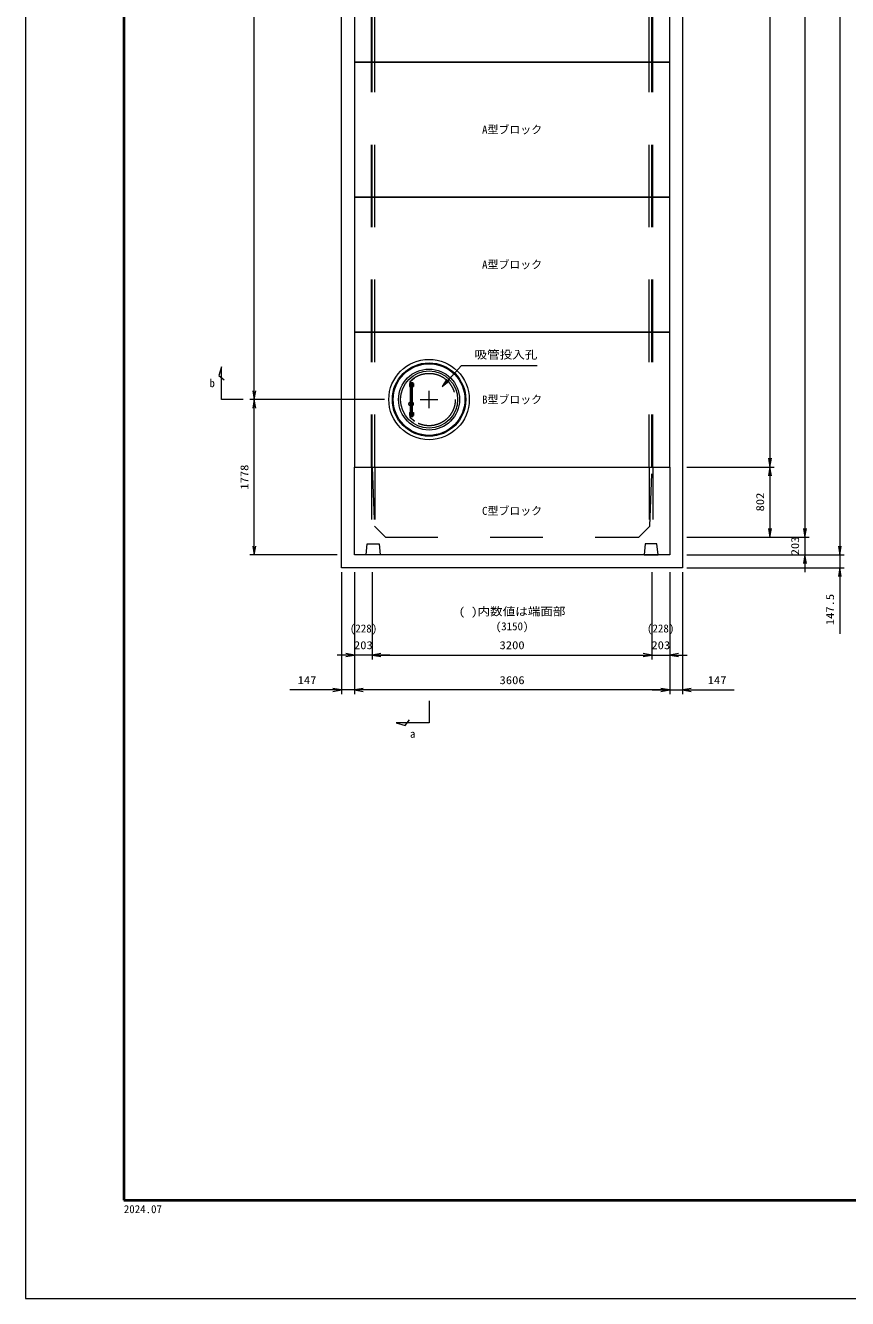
# Model space of a CAD drawing. Units: millimetres at full size. Extents: x 47000 to 89000, y 0 to 29700.
# Drawn here: x 47000 to 56404, y 0 to 14575 of the extents above; entities that cross this region are included whole.
import ezdxf
from ezdxf.enums import TextEntityAlignment as Align

# ---------------------------------------------------------------- set-up
doc = ezdxf.new("R2010")
doc.units = ezdxf.units.MM
doc.header["$LTSCALE"] = 100
doc.header["$PDMODE"] = 32
doc.header["$PDSIZE"] = 50
doc.linetypes.add('CHAIN', pattern=[18.5, 12, -1.5, 3.5, -1.5])
doc.linetypes.add('DASHED_SPACED', pattern=[12, 6, -6])
for name, color, linetype, lineweight in [('0_2', 4, 'Continuous', 13), ('Defpoints_5', 5, 'Continuous', 13), ('FRP', 4, 'DASHED_SPACED', 13), ('図枠', 1, 'Continuous', 40), ('寸法', 6, 'Continuous', 13), ('文字', 2, 'Continuous', 13)]:
    doc.layers.add(name, color=color, linetype=linetype, lineweight=lineweight)
doc.styles.add('ＭＳ ゴシック', font='')
doc.styles.get('ＭＳ ゴシック').set_extended_font_data('MS Gothic')

# ---------------------------------------------------------------- blocks, each defined once
blk = doc.blocks.new('open_arrow')
at = {"color": 0, "linetype": 'Continuous', "lineweight": -2}
blk.add_lwpolyline([(7.5, 1.25), (0, 0), (7.5, -1.25)], dxfattribs=at)

msp = doc.modelspace()

# ---------------------------------------------------------------- linework, layer by layer
at = {"layer": '0_2', "linetype": 'DASHED_SPACED'}
for p, q in [((50957, 14155), (50957, 15700)), ((50997, 14155), (50997, 15700)), ((54137, 14155), (54137, 15700)), ((54177, 14155), (54177, 15700)), ((50957, 12610), (50957, 14155)), ((50997, 12610), (50997, 14155)), ((54137, 12610), (54137, 14155)), ((54177, 12610), (54177, 14155)), ((50957, 11065), (50957, 12610)), ((50997, 11065), (50997, 12610)), ((54137, 11065), (54137, 12610)), ((54177, 11065), (54177, 12610)), ((50957, 9520), (50957, 11065)), ((50997, 9520), (50997, 11065)), ((54137, 9520), (54137, 11065)), ((54177, 9520), (54177, 11065)), ((50957, 9520), (50957, 8640)), ((50997, 9520), (50997, 8640)), ((54137, 9520), (54137, 8640)), ((54177, 9520), (54177, 8640))]:
    msp.add_line(p, q, dxfattribs=at)
at = {"layer": '0_2', "color": 3, "linetype": 'DASHED_SPACED'}
for p, q in [((50967, 14155), (50967, 15700)), ((54167, 14155), (54167, 15700)), ((50967, 12610), (50967, 14155)), ((54167, 12610), (54167, 14155)), ((50967, 11065), (50967, 12610)), ((54167, 11065), (54167, 12610)), ((50967, 9520), (50967, 11065)), ((54167, 9520), (54167, 11065))]:
    msp.add_line(p, q, dxfattribs=at)
at = {"layer": '0_2', "color": 2, "linetype": 'CHAIN'}
for p, q in [((51617, 10192.5), (51617, 10392.5)), ((51517, 10292.5), (51717, 10292.5))]:
    msp.add_line(p, q, dxfattribs=at)
at = {"layer": '0_2', "color": 7}
msp.add_lwpolyline([(50617, 24577.5), (54517, 24577.5), (54517, 8367.5), (50617, 8367.5)], close=True, dxfattribs=at)
at = {"layer": '0_2', "color": 3}
for points in [[(54370, 14155), (54370, 15700), (50764, 15700), (50764, 14155)], [(54370, 12610), (54370, 14155), (50764, 14155), (50764, 12610)], [(54370, 11065), (54370, 12610), (50764, 12610), (50764, 11065)], [(54370, 9520), (54370, 11065), (50764, 11065), (50764, 9520)], [(50764, 9520), (54370, 9520), (54370, 8515), (50764, 8515)]]:
    msp.add_lwpolyline(points, close=True, dxfattribs=at)
at = {"layer": '0_2', "color": 3, "linetype": 'DASHED_SPACED'}
msp.add_lwpolyline([(50967, 9520), (50992, 8843), (51117, 8718), (54017, 8718), (54142, 8843), (54167, 9520)], dxfattribs=at)
at = {"layer": '0_2', "linetype": 'DASHED_SPACED'}
for points in [[(50897, 8515), (50909.5, 8640), (51044.5, 8640), (51057, 8515)], [(54237, 8515), (54224.5, 8640), (54089.5, 8640), (54077, 8515)]]:
    msp.add_lwpolyline(points, close=True, dxfattribs=at)
at = {"layer": '0_2', "color": 3}
for radius in [460, 420]:
    msp.add_circle((51617, 10292.5), radius, dxfattribs=at)
at = {"layer": '0_2'}
for radius in [410, 349, 327]:
    msp.add_circle((51617, 10292.5), radius, dxfattribs=at)
at = {"layer": '0_2', "color": 3, "linetype": 'DASHED_SPACED'}
msp.add_circle((51617, 10292.5), 300, dxfattribs=at)
at = {"layer": 'Defpoints_5'}
msp.add_lwpolyline([(47000, 0), (89000, 0), (89000, 29700), (47000, 29700)], close=True, dxfattribs=at)
at = {"layer": 'FRP'}
for p, q in [((51448.4, 10540.7), (51399.8, 10500)), ((51451.3, 10537.2), (51402.7, 10496.5)), ((51448.4, 10540.7), (51451.3, 10537.2)), ((51392, 10476.4), (51438, 10476.4)), ((51392, 10476.4), (51392, 10474.4)), ((51392, 10474.4), (51438, 10474.4)), ((51392, 10474.4), (51392, 10442.4)), ((51392, 10463.7), (51426.9, 10463.7)), ((51392, 10442.4), (51400.9, 10442.4)), ((51399.1, 10484.6), (51401, 10478.8)), ((51401, 10481.4), (51401, 10476.4)), ((51401, 10481.4), (51432.1, 10481.4)), ((51401, 10472.3), (51401, 10467.6)), ((51401, 10463.7), (51401, 10121.3)), ((51406.6, 10485.9), (51432.1, 10485.9)), ((51426, 10481.4), (51422.9, 10478.4)), ((51423, 10481.4), (51423, 10476.4)), ((51423, 10472.3), (51423, 10467.6)), ((51423, 10463.7), (51423, 10121.3)), ((51423, 10442.4), (51438, 10442.4)), ((51426.9, 10474.4), (51426.9, 10463.7)), ((51432.1, 10485.9), (51432.1, 10481.4)), ((51438, 10474.4), (51438, 10442.4)), ((51438, 10461.4), (51440, 10461.4)), ((51440, 10474.4), (51440, 10461.4)), ((51392, 10142.6), (51400.9, 10142.6)), ((51392, 10142.6), (51392, 10110.6)), ((51392, 10121.3), (51426.9, 10121.3)), ((51392, 10110.6), (51438, 10110.6)), ((51392, 10110.6), (51392, 10108.6)), ((51392, 10108.6), (51438, 10108.6)), ((51401, 10106.2), (51399.1, 10100.4)), ((51399.8, 10085), (51448.4, 10044.3)), ((51401, 10117.4), (51401, 10112.7)), ((51401, 10108.6), (51401, 10103.6)), ((51401, 10103.6), (51432.1, 10103.6)), ((51402.7, 10088.5), (51451.3, 10047.8)), ((51406.6, 10099.1), (51432.1, 10099.1)), ((51422.9, 10106.6), (51426, 10103.6)), ((51423, 10142.6), (51438, 10142.6)), ((51423, 10117.4), (51423, 10112.7)), ((51423, 10108.6), (51423, 10103.6)), ((51426.9, 10121.3), (51426.9, 10110.6)), ((51432.1, 10103.6), (51432.1, 10099.1)), ((51438, 10142.6), (51438, 10110.6)), ((51438, 10123.6), (51440, 10123.6)), ((51440, 10123.6), (51440, 10110.6)), ((51451.3, 10047.8), (51448.4, 10044.3))]:
    msp.add_line(p, q, dxfattribs=at)
at = {"layer": 'FRP', "linetype": 'CHAIN'}
msp.add_line((51412, 10455.4), (51412, 10129.7), dxfattribs=at)
at = {"layer": 'FRP'}
for centre, radius, start, end in [((51406.6, 10491.9), 10.5, 129.92782, 270), ((51406.6, 10491.9), 6, 129.92906, 270), ((51438, 10474.4), 2, 0, 90), ((51406.6, 10093.1), 10.5, 90, 230.07217), ((51406.6, 10093.1), 6, 90, 230.07093), ((51438, 10110.6), 2, 270, 0)]:
    msp.add_arc(centre, radius, start, end, dxfattribs=at)
msp.add_point((51412, 10242.5), dxfattribs=at)
at = {"layer": '図枠'}
msp.add_lwpolyline([(48125, 1125), (87875, 1125), (87875, 28575), (48125, 28575)], close=True, dxfattribs=at)
at = {"layer": '寸法'}
for p, q in [((56317, 24430), (56317, 8515)), ((55917, 24227), (55917, 8718)), ((55517, 23425), (55517, 9520)), ((49617, 10292.5), (49617, 22652.5)), ((51107, 10292.5), (49567, 10292.5)), ((51057, 10292.5), (49567, 10292.5)), ((49617, 8515), (49617, 10292.5)), ((54567, 9520), (55567, 9520)), ((54567, 9520), (55567, 9520)), ((55517, 9520), (55517, 8718)), ((55917, 8918), (55917, 8315)), ((54567, 8718), (55967, 8718)), ((54567, 8718), (55567, 8718)), ((54567, 8718), (55967, 8718)), ((56317, 8715), (56317, 7609.2)), ((50567, 8515), (49567, 8515)), ((54567, 8515), (56367, 8515)), ((54567, 8515), (55967, 8515)), ((54567, 8515), (56367, 8515)), ((50617, 8317.5), (50617, 6917.5)), ((50764, 8317.5), (50764, 6917.5)), ((50764, 8317.5), (50764, 7317.5)), ((50764, 8317.5), (50764, 6917.5)), ((50967, 8317.5), (50967, 7317.5)), ((50967, 8317.5), (50967, 7317.5)), ((54167, 8317.5), (54167, 7317.5)), ((54167, 8317.5), (54167, 7317.5)), ((54370, 8317.5), (54370, 6917.5)), ((54370, 8317.5), (54370, 7317.5)), ((54370, 8317.5), (54370, 6917.5)), ((54517, 8317.5), (54517, 6917.5)), ((54567, 8367.5), (56367, 8367.5)), ((51167, 7367.5), (50564, 7367.5)), ((50967, 7367.5), (54167, 7367.5)), ((53967, 7367.5), (54570, 7367.5)), ((50964, 6967.5), (50025.3, 6967.5)), ((54370, 6967.5), (50764, 6967.5)), ((54170, 6967.5), (55108.7, 6967.5))]:
    msp.add_line(p, q, dxfattribs=at)
for points in [[(49492, 10292.5), (49242, 10292.5), (49242, 10667.5), (49210.8, 10567.5), (49273.2, 10517.5)], [(51767, 10442.5), (51834.6, 10516.2), (51987, 10682.5), (52853.7, 10682.5)], [(51617, 6842.5), (51617, 6592.5), (51242, 6592.5), (51342, 6561.2), (51392, 6623.8)]]:
    msp.add_lwpolyline(points, dxfattribs=at)

# ---------------------------------------------------------------- block references
at = {"layer": '寸法', "xscale": 13.3, "yscale": 13.3}
for p, rotation in [((51767, 10442.5), 47.5), ((49617, 10292.5), 90), ((49617, 10292.5), 270), ((55517, 9520), 90), ((55517, 9520), 270), ((55517, 8718), 90), ((55917, 8718), 90), ((55917, 8718), 90), ((49617, 8515), 90), ((56317, 8515), 90), ((56317, 8515), 90), ((55917, 8515), 270), ((56317, 8367.5), 270), ((50764, 7367.5), 180), ((54167, 7367.5), 180), ((54167, 7367.5), 180), ((50617, 6967.5), 180), ((54370, 6967.5), 180), ((54370, 6967.5), 180)]:
    msp.add_blockref('open_arrow', p, dxfattribs=dict(at, rotation=rotation))
for p in [(50967, 7367.5), (50967, 7367.5), (54370, 7367.5), (50764, 6967.5), (50764, 6967.5), (54517, 6967.5)]:
    msp.add_blockref('open_arrow', p, dxfattribs=at)

# ---------------------------------------------------------------- texts
at = {"layer": '寸法', "style": 'ＭＳ ゴシック', "width": 1.15}
msp.add_text('吸管投入孔', height=91.64, dxfattribs=at).set_placement((52137, 10732.5), align=Align.BOTTOM_LEFT)
at = {"layer": '寸法', "color": 3, "style": 'ＭＳ ゴシック'}
msp.add_text('b', height=91.6, dxfattribs=at).set_placement((49167, 10480), align=Align.MIDDLE_RIGHT)
at = {"layer": '寸法', "style": 'ＭＳ ゴシック', "width": 1.15}
for s, p in [('1778', (49504.5, 9403.8)), ('802', (55404.5, 9119)), ('203', (55804.5, 8616.5)), ('147.5', (56204.5, 7888.3))]:
    msp.add_text(s, height=91.64, rotation=90, dxfattribs=at).set_placement(p, align=Align.MIDDLE_CENTER)
at = {"layer": '寸法', "color": 3, "style": 'ＭＳ ゴシック', "width": 1.15}
msp.add_text('( )内数値は端面部', height=91.64, dxfattribs=at).set_placement((52567, 7792.5), align=Align.BOTTOM_CENTER)
at = {"layer": '寸法', "color": 3, "style": 'ＭＳ ゴシック'}
for s, p in [('(228)', (50867.4, 7717.5)), ('(3150)', (52567, 7742.5)), ('(228)', (54266.6, 7717.5))]:
    msp.add_text(s, height=91.64, dxfattribs=at).set_placement(p, align=Align.TOP_CENTER)
at = {"layer": '寸法', "style": 'ＭＳ ゴシック', "width": 1.15}
for s, p in [('203', (50865.5, 7480)), ('3200', (52567, 7480)), ('203', (54268.5, 7480)), ('147', (50221.2, 7080)), ('3606', (52567, 7080)), ('147', (54912.8, 7080))]:
    msp.add_text(s, height=91.64, dxfattribs=at).set_placement(p, align=Align.MIDDLE_CENTER)
at = {"layer": '寸法', "color": 3, "style": 'ＭＳ ゴシック'}
msp.add_text('a', height=91.6, dxfattribs=at).set_placement((51429.5, 6392.5), align=Align.BOTTOM_CENTER)
at = {"layer": '文字', "style": 'ＭＳ ゴシック'}
for s, p in [('A型ブロック', (52567, 13382.5)), ('A型ブロック', (52567, 11837.5)), ('B型ブロック', (52567, 10292.5)), ('C型ブロック', (52567, 9018))]:
    msp.add_text(s, height=91.64, dxfattribs=at).set_placement(p, align=Align.MIDDLE_CENTER)
msp.add_text('2024.07', height=91.64, dxfattribs=at).set_placement((48125, 950), align=Align.BOTTOM_LEFT)

doc.saveas('drawing.dxf')
